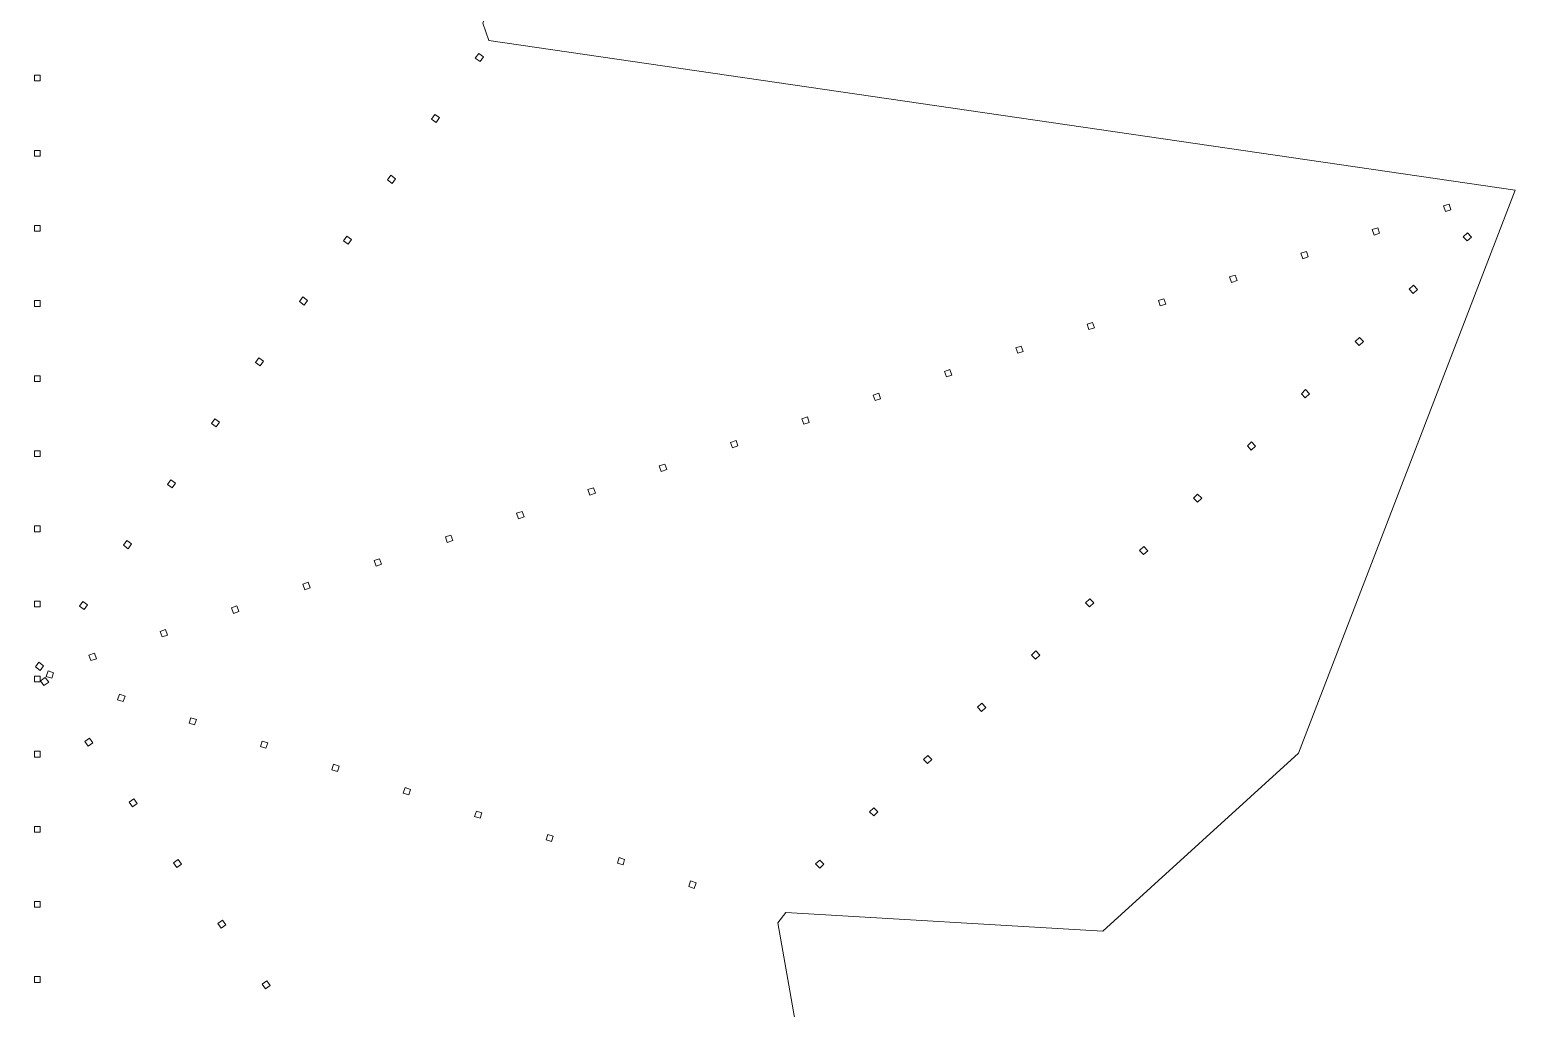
# Model space of a CAD drawing. Header units: centimetres. Extents: x -12.5 to 12.3, y -8.9 to 9.
# Drawn here: x 5.54 to 12.35, y -4.57 to -0.09 of the extents above; entities that cross this region are included whole.
import ezdxf

# ---------------------------------------------------------------- set-up
doc = ezdxf.new("R2010")
doc.units = ezdxf.units.CM
doc.header["$MEASUREMENT"] = 0
doc.layers.add('Layer 1', color=7, linetype='Continuous')

msp = doc.modelspace()

# ---------------------------------------------------------------- linework, layer by layer
at = {"layer": 'Layer 1', "lineweight": 20}
for points, knots in [([(5.52707, 4.07219), (5.52707, 4.07219), (3.41288, -0.15949), (3.41288, -0.15949), (3.41288, -0.15949), (3.41288, -0.15949), (3.36327, -0.16362), (3.36327, -0.16362), (3.36327, -0.16362), (3.36327, -0.16362), (2.3223, 0.71777), (2.3223, 0.71777), (2.3223, 0.71777), (2.3223, 0.71777), (2.31734, 0.72108), (2.31734, 0.72108), (2.31734, 0.72108), (2.31734, 0.72108), (2.31155, 0.72108), (2.31155, 0.72108), (2.31155, 0.72108), (2.31155, 0.72108), (1.00186, 0.6045), (1.00186, 0.6045), (1.00186, 0.6045), (1.00186, 0.6045), (-1.2008, -0.86394), (-1.2008, -0.86394), (-1.2008, -0.86394), (-1.2008, -0.86394), (2.12799, -4.19852), (2.12799, -4.19852), (2.12799, -4.19852), (2.12799, -4.19852), (2.11311, -4.29857), (2.11311, -4.29857), (2.11311, -4.29857), (2.11311, -4.29857), (0.85717, -5.12705), (0.85717, -5.12705), (0.85717, -5.12705), (0.85717, -5.12705), (0.5777, -6.32016), (0.5777, -6.32016), (0.5777, -6.32016), (0.5777, -6.32016), (1.28877, -8.94367), (1.28877, -8.94367), (1.28877, -8.94367), (1.28877, -8.94367), (5.52706, -6.6079), (5.52706, -6.6079), (5.52706, -6.6079), (5.52706, -6.6079), (5.65604, -6.66495), (5.65604, -6.66495), (5.65604, -6.66495), (5.65604, -6.66495), (5.62462, -6.71043), (5.62462, -6.71043), (5.62462, -6.71043), (5.62462, -6.71043), (5.99256, -8.09205), (5.99256, -8.09205), (5.99256, -8.09205), (5.99256, -8.09205), (5.99504, -8.09701), (5.99504, -8.09701), (5.99504, -8.09701), (5.99504, -8.09701), (6, -8.10032), (6, -8.10032), (6, -8.10032), (6, -8.10032), (7.02195, -8.75268), (7.02195, -8.75268), (7.02195, -8.75268), (7.02195, -8.75268), (9.79511, -8.85851), (9.79511, -8.85851), (9.79511, -8.85851), (9.79511, -8.85851), (8.96829, -4.17539), (8.96829, -4.17539), (8.96829, -4.17539), (8.96829, -4.17539), (9.00467, -4.12826), (9.00467, -4.12826), (9.00467, -4.12826), (9.00467, -4.12826), (10.45657, -4.21342), (10.45657, -4.21342), (10.45657, -4.21342), (10.45657, -4.21342), (11.35285, -3.399), (11.35285, -3.399), (11.35285, -3.399), (11.35285, -3.399), (12.34586, -0.82097), (12.34586, -0.82097), (12.34586, -0.82097), (12.34586, -0.82097), (7.64455, -0.13553), (7.64455, -0.13553), (7.64455, -0.13553), (7.64455, -0.13553), (7.61809, -0.05615), (7.61809, -0.05615), (7.61809, -0.05615), (7.61809, -0.05615), (8.13816, 1.25023), (8.13816, 1.25023), (8.13816, 1.25023), (8.13816, 1.25023), (7.65116, 2.39703), (7.65116, 2.39703), (7.65116, 2.39703), (7.65116, 2.39703), (5.52705, 4.07217), (5.52705, 4.07217), (5.52705, 4.07217), (5.52705, 4.07217), (5.52707, 4.07219), (5.52707, 4.07219)], [0, 0, 0, 0, 0.03125, 0.03125, 0.03125, 0.03125, 0.0625, 0.0625, 0.0625, 0.0625, 0.09375, 0.09375, 0.09375, 0.09375, 0.125, 0.125, 0.125, 0.125, 0.15625, 0.15625, 0.15625, 0.15625, 0.1875, 0.1875, 0.1875, 0.1875, 0.21875, 0.21875, 0.21875, 0.21875, 0.25, 0.25, 0.25, 0.25, 0.28125, 0.28125, 0.28125, 0.28125, 0.3125, 0.3125, 0.3125, 0.3125, 0.34375, 0.34375, 0.34375, 0.34375, 0.375, 0.375, 0.375, 0.375, 0.40625, 0.40625, 0.40625, 0.40625, 0.4375, 0.4375, 0.4375, 0.4375, 0.46875, 0.46875, 0.46875, 0.46875, 0.5, 0.5, 0.5, 0.5, 0.53125, 0.53125, 0.53125, 0.53125, 0.5625, 0.5625, 0.5625, 0.5625, 0.59375, 0.59375, 0.59375, 0.59375, 0.625, 0.625, 0.625, 0.625, 0.65625, 0.65625, 0.65625, 0.65625, 0.6875, 0.6875, 0.6875, 0.6875, 0.71875, 0.71875, 0.71875, 0.71875, 0.75, 0.75, 0.75, 0.75, 0.78125, 0.78125, 0.78125, 0.78125, 0.8125, 0.8125, 0.8125, 0.8125, 0.84375, 0.84375, 0.84375, 0.84375, 0.875, 0.875, 0.875, 0.875, 0.90625, 0.90625, 0.90625, 0.90625, 0.9375, 0.9375, 0.9375, 0.9375, 1, 1, 1, 1]), ([(7.59909, -0.19504), (7.59909, -0.19504), (7.62059, -0.20992), (7.62059, -0.20992), (7.62059, -0.20992), (7.62059, -0.20992), (7.60488, -0.23142), (7.60488, -0.23142), (7.60488, -0.23142), (7.60488, -0.23142), (7.58338, -0.21571), (7.58338, -0.21571), (7.58338, -0.21571), (7.58338, -0.21571), (7.59909, -0.19504), (7.59909, -0.19504)], [0, 0, 0, 0, 0.2, 0.2, 0.2, 0.2, 0.4, 0.4, 0.4, 0.4, 0.6, 0.6, 0.6, 0.6, 1, 1, 1, 1]), ([(5.56428, -0.29426), (5.56428, -0.29426), (5.59074, -0.29426), (5.59074, -0.29426), (5.59074, -0.29426), (5.59074, -0.29426), (5.59074, -0.32072), (5.59074, -0.32072), (5.59074, -0.32072), (5.59074, -0.32072), (5.56428, -0.32072), (5.56428, -0.32072), (5.56428, -0.32072), (5.56428, -0.32072), (5.56428, -0.29426), (5.56428, -0.29426)], [0, 0, 0, 0, 0.2, 0.2, 0.2, 0.2, 0.4, 0.4, 0.4, 0.4, 0.6, 0.6, 0.6, 0.6, 1, 1, 1, 1]), ([(7.39818, -0.47368), (7.39818, -0.47368), (7.41968, -0.48856), (7.41968, -0.48856), (7.41968, -0.48856), (7.41968, -0.48856), (7.40397, -0.51006), (7.40397, -0.51006), (7.40397, -0.51006), (7.40397, -0.51006), (7.38247, -0.49518), (7.38247, -0.49518), (7.38247, -0.49518), (7.38247, -0.49518), (7.39818, -0.47368), (7.39818, -0.47368)], [0, 0, 0, 0, 0.2, 0.2, 0.2, 0.2, 0.4, 0.4, 0.4, 0.4, 0.6, 0.6, 0.6, 0.6, 1, 1, 1, 1]), ([(5.56428, -0.63822), (5.56428, -0.63822), (5.59074, -0.63822), (5.59074, -0.63822), (5.59074, -0.63822), (5.59074, -0.63822), (5.59074, -0.66468), (5.59074, -0.66468), (5.59074, -0.66468), (5.59074, -0.66468), (5.56428, -0.66468), (5.56428, -0.66468), (5.56428, -0.66468), (5.56428, -0.66468), (5.56428, -0.63822), (5.56428, -0.63822)], [0, 0, 0, 0, 0.2, 0.2, 0.2, 0.2, 0.4, 0.4, 0.4, 0.4, 0.6, 0.6, 0.6, 0.6, 1, 1, 1, 1]), ([(7.19643, -0.75232), (7.19643, -0.75232), (7.21793, -0.76803), (7.21793, -0.76803), (7.21793, -0.76803), (7.21793, -0.76803), (7.20222, -0.78953), (7.20222, -0.78953), (7.20222, -0.78953), (7.20222, -0.78953), (7.18072, -0.77382), (7.18072, -0.77382), (7.18072, -0.77382), (7.18072, -0.77382), (7.19643, -0.75232), (7.19643, -0.75232)], [0, 0, 0, 0, 0.2, 0.2, 0.2, 0.2, 0.4, 0.4, 0.4, 0.4, 0.6, 0.6, 0.6, 0.6, 1, 1, 1, 1]), ([(12.04244, -0.88461), (12.04244, -0.88461), (12.05071, -0.91024), (12.05071, -0.91024), (12.05071, -0.91024), (12.05071, -0.91024), (12.02591, -0.91851), (12.02591, -0.91851), (12.02591, -0.91851), (12.02591, -0.91851), (12.01764, -0.89288), (12.01764, -0.89288), (12.01764, -0.89288), (12.01764, -0.89288), (12.04244, -0.88461), (12.04244, -0.88461)], [0, 0, 0, 0, 0.2, 0.2, 0.2, 0.2, 0.4, 0.4, 0.4, 0.4, 0.6, 0.6, 0.6, 0.6, 1, 1, 1, 1]), ([(5.56428, -0.98218), (5.56428, -0.98218), (5.59074, -0.98218), (5.59074, -0.98218), (5.59074, -0.98218), (5.59074, -0.98218), (5.59074, -1.00864), (5.59074, -1.00864), (5.59074, -1.00864), (5.59074, -1.00864), (5.56428, -1.00864), (5.56428, -1.00864), (5.56428, -1.00864), (5.56428, -1.00864), (5.56428, -0.98218), (5.56428, -0.98218)], [0, 0, 0, 0, 0.2, 0.2, 0.2, 0.2, 0.4, 0.4, 0.4, 0.4, 0.6, 0.6, 0.6, 0.6, 1, 1, 1, 1]), ([(11.71584, -0.99292), (11.71584, -0.99292), (11.72411, -1.01772), (11.72411, -1.01772), (11.72411, -1.01772), (11.72411, -1.01772), (11.69931, -1.02682), (11.69931, -1.02682), (11.69931, -1.02682), (11.69931, -1.02682), (11.69104, -1.00119), (11.69104, -1.00119), (11.69104, -1.00119), (11.69104, -1.00119), (11.71584, -0.99292), (11.71584, -0.99292)], [0, 0, 0, 0, 0.2, 0.2, 0.2, 0.2, 0.4, 0.4, 0.4, 0.4, 0.6, 0.6, 0.6, 0.6, 1, 1, 1, 1]), ([(12.12678, -1.01607), (12.12678, -1.01607), (12.14497, -1.03509), (12.14497, -1.03509), (12.14497, -1.03509), (12.14497, -1.03509), (12.12595, -1.05328), (12.12595, -1.05328), (12.12595, -1.05328), (12.12595, -1.05328), (12.10776, -1.03426), (12.10776, -1.03426), (12.10776, -1.03426), (12.10776, -1.03426), (12.12678, -1.01607), (12.12678, -1.01607)], [0, 0, 0, 0, 0.2, 0.2, 0.2, 0.2, 0.4, 0.4, 0.4, 0.4, 0.6, 0.6, 0.6, 0.6, 1, 1, 1, 1]), ([(6.99469, -1.03096), (6.99469, -1.03096), (7.01619, -1.04667), (7.01619, -1.04667), (7.01619, -1.04667), (7.01619, -1.04667), (7.00048, -1.06817), (7.00048, -1.06817), (7.00048, -1.06817), (7.00048, -1.06817), (6.97981, -1.05246), (6.97981, -1.05246), (6.97981, -1.05246), (6.97981, -1.05246), (6.99469, -1.03096), (6.99469, -1.03096)], [0, 0, 0, 0, 0.2, 0.2, 0.2, 0.2, 0.4, 0.4, 0.4, 0.4, 0.6, 0.6, 0.6, 0.6, 1, 1, 1, 1]), ([(11.38925, -1.10124), (11.38925, -1.10124), (11.39752, -1.12604), (11.39752, -1.12604), (11.39752, -1.12604), (11.39752, -1.12604), (11.37272, -1.13431), (11.37272, -1.13431), (11.37272, -1.13431), (11.37272, -1.13431), (11.36445, -1.10951), (11.36445, -1.10951), (11.36445, -1.10951), (11.36445, -1.10951), (11.38925, -1.10124), (11.38925, -1.10124)], [0, 0, 0, 0, 0.2, 0.2, 0.2, 0.2, 0.4, 0.4, 0.4, 0.4, 0.6, 0.6, 0.6, 0.6, 1, 1, 1, 1]), ([(11.06265, -1.20955), (11.06265, -1.20955), (11.07175, -1.23435), (11.07175, -1.23435), (11.07175, -1.23435), (11.07175, -1.23435), (11.04612, -1.24262), (11.04612, -1.24262), (11.04612, -1.24262), (11.04612, -1.24262), (11.03785, -1.21782), (11.03785, -1.21782), (11.03785, -1.21782), (11.03785, -1.21782), (11.06265, -1.20955), (11.06265, -1.20955)], [0, 0, 0, 0, 0.2, 0.2, 0.2, 0.2, 0.4, 0.4, 0.4, 0.4, 0.6, 0.6, 0.6, 0.6, 1, 1, 1, 1]), ([(11.87955, -1.25585), (11.87955, -1.25585), (11.89774, -1.27487), (11.89774, -1.27487), (11.89774, -1.27487), (11.89774, -1.27487), (11.87872, -1.29306), (11.87872, -1.29306), (11.87872, -1.29306), (11.87872, -1.29306), (11.86053, -1.27404), (11.86053, -1.27404), (11.86053, -1.27404), (11.86053, -1.27404), (11.87955, -1.25585), (11.87955, -1.25585)], [0, 0, 0, 0, 0.2, 0.2, 0.2, 0.2, 0.4, 0.4, 0.4, 0.4, 0.6, 0.6, 0.6, 0.6, 1, 1, 1, 1]), ([(5.56428, -1.32613), (5.56428, -1.32613), (5.59074, -1.32613), (5.59074, -1.32613), (5.59074, -1.32613), (5.59074, -1.32613), (5.59074, -1.35259), (5.59074, -1.35259), (5.59074, -1.35259), (5.59074, -1.35259), (5.56428, -1.35259), (5.56428, -1.35259), (5.56428, -1.35259), (5.56428, -1.35259), (5.56428, -1.32613), (5.56428, -1.32613)], [0, 0, 0, 0, 0.2, 0.2, 0.2, 0.2, 0.4, 0.4, 0.4, 0.4, 0.6, 0.6, 0.6, 0.6, 1, 1, 1, 1]), ([(6.79377, -1.3096), (6.79377, -1.3096), (6.81527, -1.32531), (6.81527, -1.32531), (6.81527, -1.32531), (6.81527, -1.32531), (6.79956, -1.34681), (6.79956, -1.34681), (6.79956, -1.34681), (6.79956, -1.34681), (6.77806, -1.3311), (6.77806, -1.3311), (6.77806, -1.3311), (6.77806, -1.3311), (6.79377, -1.3096), (6.79377, -1.3096)], [0, 0, 0, 0, 0.2, 0.2, 0.2, 0.2, 0.4, 0.4, 0.4, 0.4, 0.6, 0.6, 0.6, 0.6, 1, 1, 1, 1]), ([(10.73689, -1.31786), (10.73689, -1.31786), (10.74516, -1.34266), (10.74516, -1.34266), (10.74516, -1.34266), (10.74516, -1.34266), (10.71953, -1.35093), (10.71953, -1.35093), (10.71953, -1.35093), (10.71953, -1.35093), (10.71126, -1.32613), (10.71126, -1.32613), (10.71126, -1.32613), (10.71126, -1.32613), (10.73689, -1.31786), (10.73689, -1.31786)], [0, 0, 0, 0, 0.2, 0.2, 0.2, 0.2, 0.4, 0.4, 0.4, 0.4, 0.6, 0.6, 0.6, 0.6, 1, 1, 1, 1]), ([(10.41029, -1.42618), (10.41029, -1.42618), (10.41856, -1.45098), (10.41856, -1.45098), (10.41856, -1.45098), (10.41856, -1.45098), (10.39293, -1.45925), (10.39293, -1.45925), (10.39293, -1.45925), (10.39293, -1.45925), (10.38466, -1.43445), (10.38466, -1.43445), (10.38466, -1.43445), (10.38466, -1.43445), (10.41029, -1.42618), (10.41029, -1.42618)], [0, 0, 0, 0, 0.2, 0.2, 0.2, 0.2, 0.4, 0.4, 0.4, 0.4, 0.6, 0.6, 0.6, 0.6, 1, 1, 1, 1]), ([(11.63234, -1.4948), (11.63234, -1.4948), (11.65053, -1.51382), (11.65053, -1.51382), (11.65053, -1.51382), (11.65053, -1.51382), (11.63151, -1.53201), (11.63151, -1.53201), (11.63151, -1.53201), (11.63151, -1.53201), (11.61332, -1.51299), (11.61332, -1.51299), (11.61332, -1.51299), (11.61332, -1.51299), (11.63234, -1.4948), (11.63234, -1.4948)], [0, 0, 0, 0, 0.2, 0.2, 0.2, 0.2, 0.4, 0.4, 0.4, 0.4, 0.6, 0.6, 0.6, 0.6, 1, 1, 1, 1]), ([(10.0837, -1.53449), (10.0837, -1.53449), (10.09197, -1.55929), (10.09197, -1.55929), (10.09197, -1.55929), (10.09197, -1.55929), (10.06717, -1.56756), (10.06717, -1.56756), (10.06717, -1.56756), (10.06717, -1.56756), (10.05807, -1.54276), (10.05807, -1.54276), (10.05807, -1.54276), (10.05807, -1.54276), (10.0837, -1.53449), (10.0837, -1.53449)], [0, 0, 0, 0, 0.2, 0.2, 0.2, 0.2, 0.4, 0.4, 0.4, 0.4, 0.6, 0.6, 0.6, 0.6, 1, 1, 1, 1]), ([(6.59202, -1.58823), (6.59202, -1.58823), (6.61352, -1.60394), (6.61352, -1.60394), (6.61352, -1.60394), (6.61352, -1.60394), (6.59781, -1.62544), (6.59781, -1.62544), (6.59781, -1.62544), (6.59781, -1.62544), (6.57631, -1.60973), (6.57631, -1.60973), (6.57631, -1.60973), (6.57631, -1.60973), (6.59202, -1.58823), (6.59202, -1.58823)], [0, 0, 0, 0, 0.2, 0.2, 0.2, 0.2, 0.4, 0.4, 0.4, 0.4, 0.6, 0.6, 0.6, 0.6, 1, 1, 1, 1]), ([(5.56428, -1.67009), (5.56428, -1.67009), (5.59074, -1.67009), (5.59074, -1.67009), (5.59074, -1.67009), (5.59074, -1.67009), (5.59074, -1.69655), (5.59074, -1.69655), (5.59074, -1.69655), (5.59074, -1.69655), (5.56428, -1.69655), (5.56428, -1.69655), (5.56428, -1.69655), (5.56428, -1.69655), (5.56428, -1.67009), (5.56428, -1.67009)], [0, 0, 0, 0, 0.2, 0.2, 0.2, 0.2, 0.4, 0.4, 0.4, 0.4, 0.6, 0.6, 0.6, 0.6, 1, 1, 1, 1]), ([(9.7571, -1.64198), (9.7571, -1.64198), (9.76537, -1.66761), (9.76537, -1.66761), (9.76537, -1.66761), (9.76537, -1.66761), (9.74057, -1.67588), (9.74057, -1.67588), (9.74057, -1.67588), (9.74057, -1.67588), (9.7323, -1.65108), (9.7323, -1.65108), (9.7323, -1.65108), (9.7323, -1.65108), (9.7571, -1.64198), (9.7571, -1.64198)], [0, 0, 0, 0, 0.2, 0.2, 0.2, 0.2, 0.4, 0.4, 0.4, 0.4, 0.6, 0.6, 0.6, 0.6, 1, 1, 1, 1]), ([(9.43051, -1.75029), (9.43051, -1.75029), (9.43878, -1.77592), (9.43878, -1.77592), (9.43878, -1.77592), (9.43878, -1.77592), (9.41398, -1.78419), (9.41398, -1.78419), (9.41398, -1.78419), (9.41398, -1.78419), (9.40571, -1.75856), (9.40571, -1.75856), (9.40571, -1.75856), (9.40571, -1.75856), (9.43051, -1.75029), (9.43051, -1.75029)], [0, 0, 0, 0, 0.2, 0.2, 0.2, 0.2, 0.4, 0.4, 0.4, 0.4, 0.6, 0.6, 0.6, 0.6, 1, 1, 1, 1]), ([(11.38511, -1.73375), (11.38511, -1.73375), (11.4033, -1.75277), (11.4033, -1.75277), (11.4033, -1.75277), (11.4033, -1.75277), (11.38428, -1.77179), (11.38428, -1.77179), (11.38428, -1.77179), (11.38428, -1.77179), (11.36609, -1.75277), (11.36609, -1.75277), (11.36609, -1.75277), (11.36609, -1.75277), (11.38511, -1.73375), (11.38511, -1.73375)], [0, 0, 0, 0, 0.2, 0.2, 0.2, 0.2, 0.4, 0.4, 0.4, 0.4, 0.6, 0.6, 0.6, 0.6, 1, 1, 1, 1]), ([(6.39028, -1.8677), (6.39028, -1.8677), (6.41178, -1.88258), (6.41178, -1.88258), (6.41178, -1.88258), (6.41178, -1.88258), (6.3969, -1.90408), (6.3969, -1.90408), (6.3969, -1.90408), (6.3969, -1.90408), (6.3754, -1.8892), (6.3754, -1.8892), (6.3754, -1.8892), (6.3754, -1.8892), (6.39028, -1.8677), (6.39028, -1.8677)], [0, 0, 0, 0, 0.2, 0.2, 0.2, 0.2, 0.4, 0.4, 0.4, 0.4, 0.6, 0.6, 0.6, 0.6, 1, 1, 1, 1]), ([(9.10391, -1.8586), (9.10391, -1.8586), (9.11218, -1.88423), (9.11218, -1.88423), (9.11218, -1.88423), (9.11218, -1.88423), (9.08738, -1.8925), (9.08738, -1.8925), (9.08738, -1.8925), (9.08738, -1.8925), (9.07911, -1.86687), (9.07911, -1.86687), (9.07911, -1.86687), (9.07911, -1.86687), (9.10391, -1.8586), (9.10391, -1.8586)], [0, 0, 0, 0, 0.2, 0.2, 0.2, 0.2, 0.4, 0.4, 0.4, 0.4, 0.6, 0.6, 0.6, 0.6, 1, 1, 1, 1]), ([(8.77732, -1.96692), (8.77732, -1.96692), (8.78559, -1.99172), (8.78559, -1.99172), (8.78559, -1.99172), (8.78559, -1.99172), (8.76079, -2.00082), (8.76079, -2.00082), (8.76079, -2.00082), (8.76079, -2.00082), (8.75252, -1.97519), (8.75252, -1.97519), (8.75252, -1.97519), (8.75252, -1.97519), (8.77732, -1.96692), (8.77732, -1.96692)], [0, 0, 0, 0, 0.2, 0.2, 0.2, 0.2, 0.4, 0.4, 0.4, 0.4, 0.6, 0.6, 0.6, 0.6, 1, 1, 1, 1]), ([(5.56428, -2.01405), (5.56428, -2.01405), (5.59074, -2.01405), (5.59074, -2.01405), (5.59074, -2.01405), (5.59074, -2.01405), (5.59074, -2.04051), (5.59074, -2.04051), (5.59074, -2.04051), (5.59074, -2.04051), (5.56428, -2.04051), (5.56428, -2.04051), (5.56428, -2.04051), (5.56428, -2.04051), (5.56428, -2.01405), (5.56428, -2.01405)], [0, 0, 0, 0, 0.2, 0.2, 0.2, 0.2, 0.4, 0.4, 0.4, 0.4, 0.6, 0.6, 0.6, 0.6, 1, 1, 1, 1]), ([(11.1379, -1.97353), (11.1379, -1.97353), (11.15609, -1.99255), (11.15609, -1.99255), (11.15609, -1.99255), (11.15609, -1.99255), (11.13707, -2.01074), (11.13707, -2.01074), (11.13707, -2.01074), (11.13707, -2.01074), (11.11888, -1.99172), (11.11888, -1.99172), (11.11888, -1.99172), (11.11888, -1.99172), (11.1379, -1.97353), (11.1379, -1.97353)], [0, 0, 0, 0, 0.2, 0.2, 0.2, 0.2, 0.4, 0.4, 0.4, 0.4, 0.6, 0.6, 0.6, 0.6, 1, 1, 1, 1]), ([(8.45155, -2.07523), (8.45155, -2.07523), (8.45982, -2.10003), (8.45982, -2.10003), (8.45982, -2.10003), (8.45982, -2.10003), (8.43419, -2.1083), (8.43419, -2.1083), (8.43419, -2.1083), (8.43419, -2.1083), (8.42592, -2.0835), (8.42592, -2.0835), (8.42592, -2.0835), (8.42592, -2.0835), (8.45155, -2.07523), (8.45155, -2.07523)], [0, 0, 0, 0, 0.2, 0.2, 0.2, 0.2, 0.4, 0.4, 0.4, 0.4, 0.6, 0.6, 0.6, 0.6, 1, 1, 1, 1]), ([(6.18936, -2.14634), (6.18936, -2.14634), (6.21086, -2.16205), (6.21086, -2.16205), (6.21086, -2.16205), (6.21086, -2.16205), (6.19515, -2.18355), (6.19515, -2.18355), (6.19515, -2.18355), (6.19515, -2.18355), (6.17365, -2.16784), (6.17365, -2.16784), (6.17365, -2.16784), (6.17365, -2.16784), (6.18936, -2.14634), (6.18936, -2.14634)], [0, 0, 0, 0, 0.2, 0.2, 0.2, 0.2, 0.4, 0.4, 0.4, 0.4, 0.6, 0.6, 0.6, 0.6, 1, 1, 1, 1]), ([(8.12495, -2.18355), (8.12495, -2.18355), (8.13322, -2.20835), (8.13322, -2.20835), (8.13322, -2.20835), (8.13322, -2.20835), (8.10759, -2.21662), (8.10759, -2.21662), (8.10759, -2.21662), (8.10759, -2.21662), (8.09932, -2.19182), (8.09932, -2.19182), (8.09932, -2.19182), (8.09932, -2.19182), (8.12495, -2.18355), (8.12495, -2.18355)], [0, 0, 0, 0, 0.2, 0.2, 0.2, 0.2, 0.4, 0.4, 0.4, 0.4, 0.6, 0.6, 0.6, 0.6, 1, 1, 1, 1]), ([(10.89067, -2.21248), (10.89067, -2.21248), (10.90969, -2.2315), (10.90969, -2.2315), (10.90969, -2.2315), (10.90969, -2.2315), (10.89067, -2.24969), (10.89067, -2.24969), (10.89067, -2.24969), (10.89067, -2.24969), (10.87165, -2.23067), (10.87165, -2.23067), (10.87165, -2.23067), (10.87165, -2.23067), (10.89067, -2.21248), (10.89067, -2.21248)], [0, 0, 0, 0, 0.2, 0.2, 0.2, 0.2, 0.4, 0.4, 0.4, 0.4, 0.6, 0.6, 0.6, 0.6, 1, 1, 1, 1]), ([(7.79836, -2.29186), (7.79836, -2.29186), (7.80663, -2.31666), (7.80663, -2.31666), (7.80663, -2.31666), (7.80663, -2.31666), (7.781, -2.32493), (7.781, -2.32493), (7.781, -2.32493), (7.781, -2.32493), (7.77273, -2.30013), (7.77273, -2.30013), (7.77273, -2.30013), (7.77273, -2.30013), (7.79836, -2.29186), (7.79836, -2.29186)], [0, 0, 0, 0, 0.2, 0.2, 0.2, 0.2, 0.4, 0.4, 0.4, 0.4, 0.6, 0.6, 0.6, 0.6, 1, 1, 1, 1]), ([(5.56428, -2.35801), (5.56428, -2.35801), (5.59074, -2.35801), (5.59074, -2.35801), (5.59074, -2.35801), (5.59074, -2.35801), (5.59074, -2.38447), (5.59074, -2.38447), (5.59074, -2.38447), (5.59074, -2.38447), (5.56428, -2.38447), (5.56428, -2.38447), (5.56428, -2.38447), (5.56428, -2.38447), (5.56428, -2.35801), (5.56428, -2.35801)], [0, 0, 0, 0, 0.2, 0.2, 0.2, 0.2, 0.4, 0.4, 0.4, 0.4, 0.6, 0.6, 0.6, 0.6, 1, 1, 1, 1]), ([(5.98762, -2.42498), (5.98762, -2.42498), (6.00912, -2.44069), (6.00912, -2.44069), (6.00912, -2.44069), (6.00912, -2.44069), (5.99341, -2.46219), (5.99341, -2.46219), (5.99341, -2.46219), (5.99341, -2.46219), (5.97191, -2.44648), (5.97191, -2.44648), (5.97191, -2.44648), (5.97191, -2.44648), (5.98762, -2.42498), (5.98762, -2.42498)], [0, 0, 0, 0, 0.2, 0.2, 0.2, 0.2, 0.4, 0.4, 0.4, 0.4, 0.6, 0.6, 0.6, 0.6, 1, 1, 1, 1]), ([(7.47176, -2.40017), (7.47176, -2.40017), (7.48003, -2.42497), (7.48003, -2.42497), (7.48003, -2.42497), (7.48003, -2.42497), (7.45523, -2.43324), (7.45523, -2.43324), (7.45523, -2.43324), (7.45523, -2.43324), (7.44696, -2.40844), (7.44696, -2.40844), (7.44696, -2.40844), (7.44696, -2.40844), (7.47176, -2.40017), (7.47176, -2.40017)], [0, 0, 0, 0, 0.2, 0.2, 0.2, 0.2, 0.4, 0.4, 0.4, 0.4, 0.6, 0.6, 0.6, 0.6, 1, 1, 1, 1]), ([(7.14517, -2.50849), (7.14517, -2.50849), (7.15344, -2.53329), (7.15344, -2.53329), (7.15344, -2.53329), (7.15344, -2.53329), (7.12864, -2.54156), (7.12864, -2.54156), (7.12864, -2.54156), (7.12864, -2.54156), (7.12037, -2.51676), (7.12037, -2.51676), (7.12037, -2.51676), (7.12037, -2.51676), (7.14517, -2.50849), (7.14517, -2.50849)], [0, 0, 0, 0, 0.2, 0.2, 0.2, 0.2, 0.4, 0.4, 0.4, 0.4, 0.6, 0.6, 0.6, 0.6, 1, 1, 1, 1]), ([(10.64428, -2.45226), (10.64428, -2.45226), (10.66247, -2.47128), (10.66247, -2.47128), (10.66247, -2.47128), (10.66247, -2.47128), (10.64345, -2.48947), (10.64345, -2.48947), (10.64345, -2.48947), (10.64345, -2.48947), (10.62526, -2.47045), (10.62526, -2.47045), (10.62526, -2.47045), (10.62526, -2.47045), (10.64428, -2.45226), (10.64428, -2.45226)], [0, 0, 0, 0, 0.2, 0.2, 0.2, 0.2, 0.4, 0.4, 0.4, 0.4, 0.6, 0.6, 0.6, 0.6, 1, 1, 1, 1]), ([(6.81857, -2.61597), (6.81857, -2.61597), (6.82684, -2.6416), (6.82684, -2.6416), (6.82684, -2.6416), (6.82684, -2.6416), (6.80204, -2.64987), (6.80204, -2.64987), (6.80204, -2.64987), (6.80204, -2.64987), (6.79377, -2.62507), (6.79377, -2.62507), (6.79377, -2.62507), (6.79377, -2.62507), (6.81857, -2.61597), (6.81857, -2.61597)], [0, 0, 0, 0, 0.2, 0.2, 0.2, 0.2, 0.4, 0.4, 0.4, 0.4, 0.6, 0.6, 0.6, 0.6, 1, 1, 1, 1]), ([(5.56428, -2.70196), (5.56428, -2.70196), (5.59074, -2.70196), (5.59074, -2.70196), (5.59074, -2.70196), (5.59074, -2.70196), (5.59074, -2.72842), (5.59074, -2.72842), (5.59074, -2.72842), (5.59074, -2.72842), (5.56428, -2.72842), (5.56428, -2.72842), (5.56428, -2.72842), (5.56428, -2.72842), (5.56428, -2.70196), (5.56428, -2.70196)], [0, 0, 0, 0, 0.2, 0.2, 0.2, 0.2, 0.4, 0.4, 0.4, 0.4, 0.6, 0.6, 0.6, 0.6, 1, 1, 1, 1]), ([(5.78587, -2.70362), (5.78587, -2.70362), (5.80737, -2.71933), (5.80737, -2.71933), (5.80737, -2.71933), (5.80737, -2.71933), (5.79249, -2.74083), (5.79249, -2.74083), (5.79249, -2.74083), (5.79249, -2.74083), (5.77099, -2.72512), (5.77099, -2.72512), (5.77099, -2.72512), (5.77099, -2.72512), (5.78587, -2.70362), (5.78587, -2.70362)], [0, 0, 0, 0, 0.2, 0.2, 0.2, 0.2, 0.4, 0.4, 0.4, 0.4, 0.6, 0.6, 0.6, 0.6, 1, 1, 1, 1]), ([(10.39706, -2.69122), (10.39706, -2.69122), (10.41525, -2.71024), (10.41525, -2.71024), (10.41525, -2.71024), (10.41525, -2.71024), (10.39623, -2.72843), (10.39623, -2.72843), (10.39623, -2.72843), (10.39623, -2.72843), (10.37804, -2.70941), (10.37804, -2.70941), (10.37804, -2.70941), (10.37804, -2.70941), (10.39706, -2.69122), (10.39706, -2.69122)], [0, 0, 0, 0, 0.2, 0.2, 0.2, 0.2, 0.4, 0.4, 0.4, 0.4, 0.6, 0.6, 0.6, 0.6, 1, 1, 1, 1]), ([(6.49198, -2.72429), (6.49198, -2.72429), (6.50025, -2.74992), (6.50025, -2.74992), (6.50025, -2.74992), (6.50025, -2.74992), (6.47545, -2.75819), (6.47545, -2.75819), (6.47545, -2.75819), (6.47545, -2.75819), (6.46718, -2.73256), (6.46718, -2.73256), (6.46718, -2.73256), (6.46718, -2.73256), (6.49198, -2.72429), (6.49198, -2.72429)], [0, 0, 0, 0, 0.2, 0.2, 0.2, 0.2, 0.4, 0.4, 0.4, 0.4, 0.6, 0.6, 0.6, 0.6, 1, 1, 1, 1]), ([(6.16538, -2.8326), (6.16538, -2.8326), (6.17365, -2.85823), (6.17365, -2.85823), (6.17365, -2.85823), (6.17365, -2.85823), (6.14885, -2.8665), (6.14885, -2.8665), (6.14885, -2.8665), (6.14885, -2.8665), (6.14058, -2.84087), (6.14058, -2.84087), (6.14058, -2.84087), (6.14058, -2.84087), (6.16538, -2.8326), (6.16538, -2.8326)], [0, 0, 0, 0, 0.2, 0.2, 0.2, 0.2, 0.4, 0.4, 0.4, 0.4, 0.6, 0.6, 0.6, 0.6, 1, 1, 1, 1]), ([(5.58495, -2.98226), (5.58495, -2.98226), (5.60645, -2.99797), (5.60645, -2.99797), (5.60645, -2.99797), (5.60645, -2.99797), (5.59074, -3.01947), (5.59074, -3.01947), (5.59074, -3.01947), (5.59074, -3.01947), (5.56924, -3.00376), (5.56924, -3.00376), (5.56924, -3.00376), (5.56924, -3.00376), (5.58495, -2.98226), (5.58495, -2.98226)], [0, 0, 0, 0, 0.2, 0.2, 0.2, 0.2, 0.4, 0.4, 0.4, 0.4, 0.6, 0.6, 0.6, 0.6, 1, 1, 1, 1]), ([(5.83961, -2.94091), (5.83961, -2.94091), (5.84788, -2.96654), (5.84788, -2.96654), (5.84788, -2.96654), (5.84788, -2.96654), (5.82225, -2.97481), (5.82225, -2.97481), (5.82225, -2.97481), (5.82225, -2.97481), (5.81398, -2.94918), (5.81398, -2.94918), (5.81398, -2.94918), (5.81398, -2.94918), (5.83961, -2.94091), (5.83961, -2.94091)], [0, 0, 0, 0, 0.2, 0.2, 0.2, 0.2, 0.4, 0.4, 0.4, 0.4, 0.6, 0.6, 0.6, 0.6, 1, 1, 1, 1]), ([(10.14984, -2.93017), (10.14984, -2.93017), (10.16803, -2.94919), (10.16803, -2.94919), (10.16803, -2.94919), (10.16803, -2.94919), (10.14901, -2.96821), (10.14901, -2.96821), (10.14901, -2.96821), (10.14901, -2.96821), (10.13082, -2.94919), (10.13082, -2.94919), (10.13082, -2.94919), (10.13082, -2.94919), (10.14984, -2.93017), (10.14984, -2.93017)], [0, 0, 0, 0, 0.2, 0.2, 0.2, 0.2, 0.4, 0.4, 0.4, 0.4, 0.6, 0.6, 0.6, 0.6, 1, 1, 1, 1]), ([(5.56428, -3.04592), (5.56428, -3.04592), (5.59074, -3.04592), (5.59074, -3.04592), (5.59074, -3.04592), (5.59074, -3.04592), (5.59074, -3.07238), (5.59074, -3.07238), (5.59074, -3.07238), (5.59074, -3.07238), (5.56428, -3.07238), (5.56428, -3.07238), (5.56428, -3.07238), (5.56428, -3.07238), (5.56428, -3.04592), (5.56428, -3.04592)], [0, 0, 0, 0, 0.2, 0.2, 0.2, 0.2, 0.4, 0.4, 0.4, 0.4, 0.6, 0.6, 0.6, 0.6, 1, 1, 1, 1]), ([(5.61389, -3.05254), (5.61389, -3.05254), (5.6296, -3.07321), (5.6296, -3.07321), (5.6296, -3.07321), (5.6296, -3.07321), (5.6081, -3.08892), (5.6081, -3.08892), (5.6081, -3.08892), (5.6081, -3.08892), (5.59239, -3.06742), (5.59239, -3.06742), (5.59239, -3.06742), (5.59239, -3.06742), (5.61389, -3.05254), (5.61389, -3.05254)], [0, 0, 0, 0, 0.2, 0.2, 0.2, 0.2, 0.4, 0.4, 0.4, 0.4, 0.6, 0.6, 0.6, 0.6, 1, 1, 1, 1]), ([(5.62712, -3.02194), (5.62712, -3.02194), (5.65192, -3.03021), (5.65192, -3.03021), (5.65192, -3.03021), (5.65192, -3.03021), (5.64365, -3.05501), (5.64365, -3.05501), (5.64365, -3.05501), (5.64365, -3.05501), (5.61885, -3.04757), (5.61885, -3.04757), (5.61885, -3.04757), (5.61885, -3.04757), (5.62712, -3.02194), (5.62712, -3.02194)], [0, 0, 0, 0, 0.2, 0.2, 0.2, 0.2, 0.4, 0.4, 0.4, 0.4, 0.6, 0.6, 0.6, 0.6, 1, 1, 1, 1]), ([(5.95372, -3.1286), (5.95372, -3.1286), (5.97935, -3.13687), (5.97935, -3.13687), (5.97935, -3.13687), (5.97935, -3.13687), (5.97108, -3.1625), (5.97108, -3.1625), (5.97108, -3.1625), (5.97108, -3.1625), (5.94545, -3.15423), (5.94545, -3.15423), (5.94545, -3.15423), (5.94545, -3.15423), (5.95372, -3.1286), (5.95372, -3.1286)], [0, 0, 0, 0, 0.2, 0.2, 0.2, 0.2, 0.4, 0.4, 0.4, 0.4, 0.6, 0.6, 0.6, 0.6, 1, 1, 1, 1]), ([(9.90262, -3.16994), (9.90262, -3.16994), (9.92081, -3.18896), (9.92081, -3.18896), (9.92081, -3.18896), (9.92081, -3.18896), (9.90179, -3.20715), (9.90179, -3.20715), (9.90179, -3.20715), (9.90179, -3.20715), (9.8836, -3.18813), (9.8836, -3.18813), (9.8836, -3.18813), (9.8836, -3.18813), (9.90262, -3.16994), (9.90262, -3.16994)], [0, 0, 0, 0, 0.2, 0.2, 0.2, 0.2, 0.4, 0.4, 0.4, 0.4, 0.6, 0.6, 0.6, 0.6, 1, 1, 1, 1]), ([(6.28114, -3.23609), (6.28114, -3.23609), (6.30594, -3.24436), (6.30594, -3.24436), (6.30594, -3.24436), (6.30594, -3.24436), (6.29767, -3.26916), (6.29767, -3.26916), (6.29767, -3.26916), (6.29767, -3.26916), (6.27287, -3.26089), (6.27287, -3.26089), (6.27287, -3.26089), (6.27287, -3.26089), (6.28114, -3.23609), (6.28114, -3.23609)], [0, 0, 0, 0, 0.2, 0.2, 0.2, 0.2, 0.4, 0.4, 0.4, 0.4, 0.6, 0.6, 0.6, 0.6, 1, 1, 1, 1]), ([(5.81646, -3.32952), (5.81646, -3.32952), (5.83217, -3.35102), (5.83217, -3.35102), (5.83217, -3.35102), (5.83217, -3.35102), (5.81067, -3.36673), (5.81067, -3.36673), (5.81067, -3.36673), (5.81067, -3.36673), (5.79579, -3.34523), (5.79579, -3.34523), (5.79579, -3.34523), (5.79579, -3.34523), (5.81646, -3.32952), (5.81646, -3.32952)], [0, 0, 0, 0, 0.2, 0.2, 0.2, 0.2, 0.4, 0.4, 0.4, 0.4, 0.6, 0.6, 0.6, 0.6, 1, 1, 1, 1]), ([(5.56428, -3.38988), (5.56428, -3.38988), (5.59074, -3.38988), (5.59074, -3.38988), (5.59074, -3.38988), (5.59074, -3.38988), (5.59074, -3.41634), (5.59074, -3.41634), (5.59074, -3.41634), (5.59074, -3.41634), (5.56428, -3.41634), (5.56428, -3.41634), (5.56428, -3.41634), (5.56428, -3.41634), (5.56428, -3.38988), (5.56428, -3.38988)], [0, 0, 0, 0, 0.2, 0.2, 0.2, 0.2, 0.4, 0.4, 0.4, 0.4, 0.6, 0.6, 0.6, 0.6, 1, 1, 1, 1]), ([(6.60773, -3.34275), (6.60773, -3.34275), (6.63253, -3.35102), (6.63253, -3.35102), (6.63253, -3.35102), (6.63253, -3.35102), (6.62426, -3.37582), (6.62426, -3.37582), (6.62426, -3.37582), (6.62426, -3.37582), (6.59946, -3.36755), (6.59946, -3.36755), (6.59946, -3.36755), (6.59946, -3.36755), (6.60773, -3.34275), (6.60773, -3.34275)], [0, 0, 0, 0, 0.2, 0.2, 0.2, 0.2, 0.4, 0.4, 0.4, 0.4, 0.6, 0.6, 0.6, 0.6, 1, 1, 1, 1]), ([(6.93433, -3.44941), (6.93433, -3.44941), (6.95996, -3.45768), (6.95996, -3.45768), (6.95996, -3.45768), (6.95996, -3.45768), (6.95169, -3.48248), (6.95169, -3.48248), (6.95169, -3.48248), (6.95169, -3.48248), (6.92606, -3.47504), (6.92606, -3.47504), (6.92606, -3.47504), (6.92606, -3.47504), (6.93433, -3.44941), (6.93433, -3.44941)], [0, 0, 0, 0, 0.2, 0.2, 0.2, 0.2, 0.4, 0.4, 0.4, 0.4, 0.6, 0.6, 0.6, 0.6, 1, 1, 1, 1]), ([(9.6554, -3.4089), (9.6554, -3.4089), (9.67359, -3.42792), (9.67359, -3.42792), (9.67359, -3.42792), (9.67359, -3.42792), (9.65457, -3.44611), (9.65457, -3.44611), (9.65457, -3.44611), (9.65457, -3.44611), (9.63638, -3.42709), (9.63638, -3.42709), (9.63638, -3.42709), (9.63638, -3.42709), (9.6554, -3.4089), (9.6554, -3.4089)], [0, 0, 0, 0, 0.2, 0.2, 0.2, 0.2, 0.4, 0.4, 0.4, 0.4, 0.6, 0.6, 0.6, 0.6, 1, 1, 1, 1]), ([(7.26175, -3.55607), (7.26175, -3.55607), (7.28655, -3.56434), (7.28655, -3.56434), (7.28655, -3.56434), (7.28655, -3.56434), (7.27828, -3.58997), (7.27828, -3.58997), (7.27828, -3.58997), (7.27828, -3.58997), (7.25348, -3.5817), (7.25348, -3.5817), (7.25348, -3.5817), (7.25348, -3.5817), (7.26175, -3.55607), (7.26175, -3.55607)], [0, 0, 0, 0, 0.2, 0.2, 0.2, 0.2, 0.4, 0.4, 0.4, 0.4, 0.6, 0.6, 0.6, 0.6, 1, 1, 1, 1]), ([(6.01986, -3.60733), (6.01986, -3.60733), (6.03557, -3.62883), (6.03557, -3.62883), (6.03557, -3.62883), (6.03557, -3.62883), (6.01407, -3.64454), (6.01407, -3.64454), (6.01407, -3.64454), (6.01407, -3.64454), (5.99836, -3.62304), (5.99836, -3.62304), (5.99836, -3.62304), (5.99836, -3.62304), (6.01986, -3.60733), (6.01986, -3.60733)], [0, 0, 0, 0, 0.2, 0.2, 0.2, 0.2, 0.4, 0.4, 0.4, 0.4, 0.6, 0.6, 0.6, 0.6, 1, 1, 1, 1]), ([(7.58834, -3.66356), (7.58834, -3.66356), (7.61397, -3.67183), (7.61397, -3.67183), (7.61397, -3.67183), (7.61397, -3.67183), (7.6057, -3.69663), (7.6057, -3.69663), (7.6057, -3.69663), (7.6057, -3.69663), (7.58007, -3.68836), (7.58007, -3.68836), (7.58007, -3.68836), (7.58007, -3.68836), (7.58834, -3.66356), (7.58834, -3.66356)], [0, 0, 0, 0, 0.2, 0.2, 0.2, 0.2, 0.4, 0.4, 0.4, 0.4, 0.6, 0.6, 0.6, 0.6, 1, 1, 1, 1]), ([(9.40818, -3.64868), (9.40818, -3.64868), (9.4272, -3.66687), (9.4272, -3.66687), (9.4272, -3.66687), (9.4272, -3.66687), (9.40818, -3.68589), (9.40818, -3.68589), (9.40818, -3.68589), (9.40818, -3.68589), (9.38916, -3.66687), (9.38916, -3.66687), (9.38916, -3.66687), (9.38916, -3.66687), (9.40818, -3.64868), (9.40818, -3.64868)], [0, 0, 0, 0, 0.2, 0.2, 0.2, 0.2, 0.4, 0.4, 0.4, 0.4, 0.6, 0.6, 0.6, 0.6, 1, 1, 1, 1]), ([(5.56428, -3.73384), (5.56428, -3.73384), (5.59074, -3.73384), (5.59074, -3.73384), (5.59074, -3.73384), (5.59074, -3.73384), (5.59074, -3.7603), (5.59074, -3.7603), (5.59074, -3.7603), (5.59074, -3.7603), (5.56428, -3.7603), (5.56428, -3.7603), (5.56428, -3.7603), (5.56428, -3.7603), (5.56428, -3.73384), (5.56428, -3.73384)], [0, 0, 0, 0, 0.2, 0.2, 0.2, 0.2, 0.4, 0.4, 0.4, 0.4, 0.6, 0.6, 0.6, 0.6, 1, 1, 1, 1]), ([(7.91577, -3.77022), (7.91577, -3.77022), (7.94057, -3.77849), (7.94057, -3.77849), (7.94057, -3.77849), (7.94057, -3.77849), (7.9323, -3.80329), (7.9323, -3.80329), (7.9323, -3.80329), (7.9323, -3.80329), (7.9075, -3.79502), (7.9075, -3.79502), (7.9075, -3.79502), (7.9075, -3.79502), (7.91577, -3.77022), (7.91577, -3.77022)], [0, 0, 0, 0, 0.2, 0.2, 0.2, 0.2, 0.4, 0.4, 0.4, 0.4, 0.6, 0.6, 0.6, 0.6, 1, 1, 1, 1]), ([(8.24236, -3.87688), (8.24236, -3.87688), (8.26716, -3.88515), (8.26716, -3.88515), (8.26716, -3.88515), (8.26716, -3.88515), (8.25972, -3.90995), (8.25972, -3.90995), (8.25972, -3.90995), (8.25972, -3.90995), (8.23409, -3.90251), (8.23409, -3.90251), (8.23409, -3.90251), (8.23409, -3.90251), (8.24236, -3.87688), (8.24236, -3.87688)], [0, 0, 0, 0, 0.2, 0.2, 0.2, 0.2, 0.4, 0.4, 0.4, 0.4, 0.6, 0.6, 0.6, 0.6, 1, 1, 1, 1]), ([(6.22243, -3.88515), (6.22243, -3.88515), (6.23814, -3.90665), (6.23814, -3.90665), (6.23814, -3.90665), (6.23814, -3.90665), (6.21664, -3.92236), (6.21664, -3.92236), (6.21664, -3.92236), (6.21664, -3.92236), (6.20093, -3.90086), (6.20093, -3.90086), (6.20093, -3.90086), (6.20093, -3.90086), (6.22243, -3.88515), (6.22243, -3.88515)], [0, 0, 0, 0, 0.2, 0.2, 0.2, 0.2, 0.4, 0.4, 0.4, 0.4, 0.6, 0.6, 0.6, 0.6, 1, 1, 1, 1]), ([(9.16096, -3.88763), (9.16096, -3.88763), (9.17998, -3.90665), (9.17998, -3.90665), (9.17998, -3.90665), (9.17998, -3.90665), (9.16096, -3.92484), (9.16096, -3.92484), (9.16096, -3.92484), (9.16096, -3.92484), (9.14194, -3.90582), (9.14194, -3.90582), (9.14194, -3.90582), (9.14194, -3.90582), (9.16096, -3.88763), (9.16096, -3.88763)], [0, 0, 0, 0, 0.2, 0.2, 0.2, 0.2, 0.4, 0.4, 0.4, 0.4, 0.6, 0.6, 0.6, 0.6, 1, 1, 1, 1]), ([(8.56896, -3.98354), (8.56896, -3.98354), (8.59459, -3.99181), (8.59459, -3.99181), (8.59459, -3.99181), (8.59459, -3.99181), (8.58632, -4.01744), (8.58632, -4.01744), (8.58632, -4.01744), (8.58632, -4.01744), (8.56152, -4.00917), (8.56152, -4.00917), (8.56152, -4.00917), (8.56152, -4.00917), (8.56896, -3.98354), (8.56896, -3.98354)], [0, 0, 0, 0, 0.2, 0.2, 0.2, 0.2, 0.4, 0.4, 0.4, 0.4, 0.6, 0.6, 0.6, 0.6, 1, 1, 1, 1]), ([(5.56428, -4.07779), (5.56428, -4.07779), (5.59074, -4.07779), (5.59074, -4.07779), (5.59074, -4.07779), (5.59074, -4.07779), (5.59074, -4.10425), (5.59074, -4.10425), (5.59074, -4.10425), (5.59074, -4.10425), (5.56428, -4.10425), (5.56428, -4.10425), (5.56428, -4.10425), (5.56428, -4.10425), (5.56428, -4.07779), (5.56428, -4.07779)], [0, 0, 0, 0, 0.2, 0.2, 0.2, 0.2, 0.4, 0.4, 0.4, 0.4, 0.6, 0.6, 0.6, 0.6, 1, 1, 1, 1]), ([(6.42583, -4.16296), (6.42583, -4.16296), (6.44071, -4.18446), (6.44071, -4.18446), (6.44071, -4.18446), (6.44071, -4.18446), (6.42004, -4.20017), (6.42004, -4.20017), (6.42004, -4.20017), (6.42004, -4.20017), (6.40433, -4.17867), (6.40433, -4.17867), (6.40433, -4.17867), (6.40433, -4.17867), (6.42583, -4.16296), (6.42583, -4.16296)], [0, 0, 0, 0, 0.2, 0.2, 0.2, 0.2, 0.4, 0.4, 0.4, 0.4, 0.6, 0.6, 0.6, 0.6, 1, 1, 1, 1]), ([(5.56428, -4.42175), (5.56428, -4.42175), (5.59074, -4.42175), (5.59074, -4.42175), (5.59074, -4.42175), (5.59074, -4.42175), (5.59074, -4.44821), (5.59074, -4.44821), (5.59074, -4.44821), (5.59074, -4.44821), (5.56428, -4.44821), (5.56428, -4.44821), (5.56428, -4.44821), (5.56428, -4.44821), (5.56428, -4.42175), (5.56428, -4.42175)], [0, 0, 0, 0, 0.2, 0.2, 0.2, 0.2, 0.4, 0.4, 0.4, 0.4, 0.6, 0.6, 0.6, 0.6, 1, 1, 1, 1]), ([(6.6284, -4.44077), (6.6284, -4.44077), (6.64411, -4.46227), (6.64411, -4.46227), (6.64411, -4.46227), (6.64411, -4.46227), (6.62261, -4.47798), (6.62261, -4.47798), (6.62261, -4.47798), (6.62261, -4.47798), (6.6069, -4.45648), (6.6069, -4.45648), (6.6069, -4.45648), (6.6069, -4.45648), (6.6284, -4.44077), (6.6284, -4.44077)], [0, 0, 0, 0, 0.2, 0.2, 0.2, 0.2, 0.4, 0.4, 0.4, 0.4, 0.6, 0.6, 0.6, 0.6, 1, 1, 1, 1])]:
    msp.add_open_spline(points, degree=3, knots=knots, dxfattribs=at)

doc.saveas('drawing.dxf')
